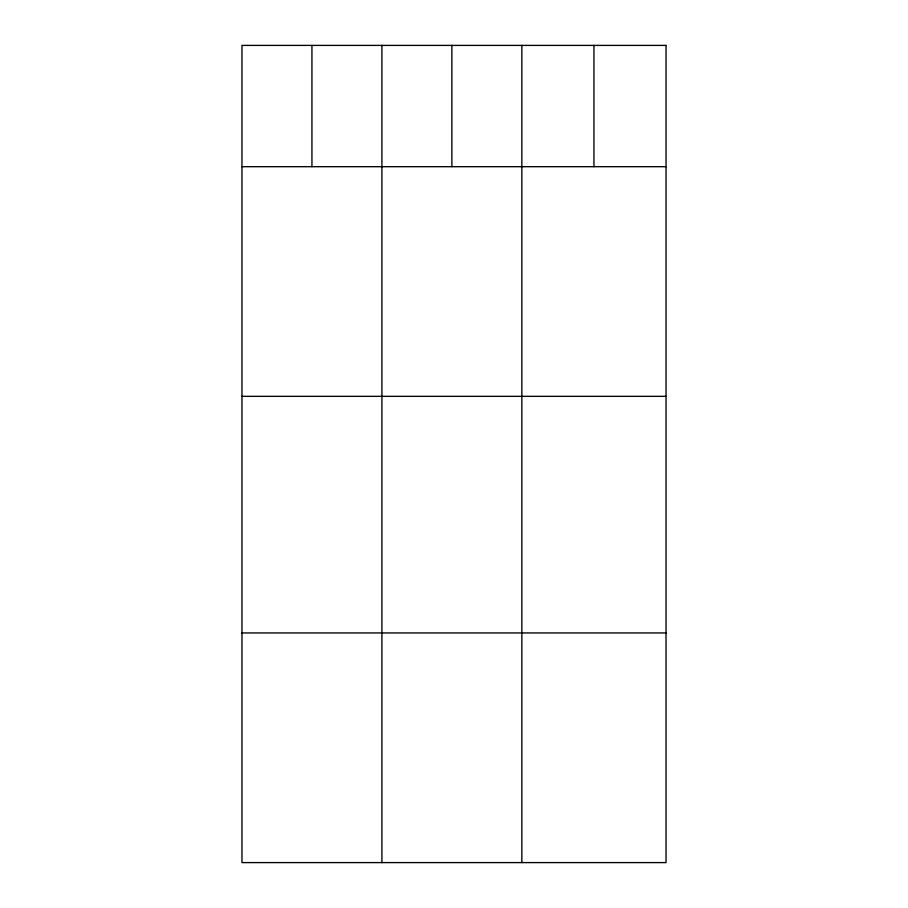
<?xml version="1.0" encoding="UTF-8"?>
<svg xmlns="http://www.w3.org/2000/svg" width="908" height="908" viewBox="0 0 908 908"><rect width="100%" height="100%" fill="white"/><g stroke="black" fill="none" stroke-linecap="round" stroke-linejoin="round"><path stroke-width="1.36" d="M241.971 166.686L666.029 166.686M241.971 396.342L666.029 396.342M241.971 632.944L666.029 632.944M593.945 45.4L593.945 166.686M521.85 45.4L521.85 862.6M451.878 45.4L451.878 166.686M381.905 45.4L381.905 862.6M311.932 45.4L311.932 166.686M666.029 45.4L241.971 45.4L241.971 862.6L666.029 862.6L666.029 45.4"/></g></svg>
